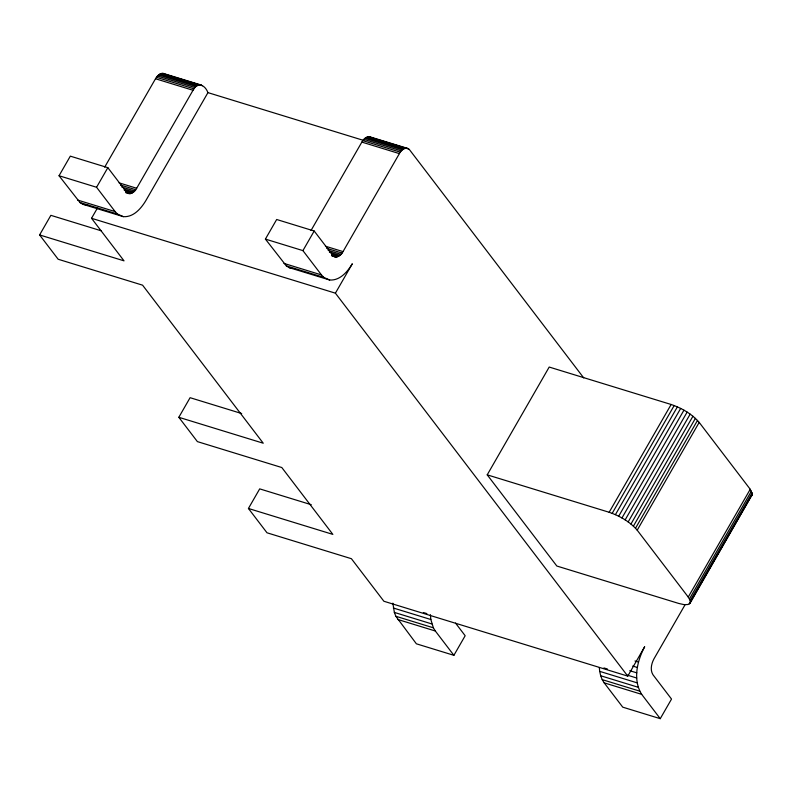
<?xml version="1.0" encoding="UTF-8"?>
<svg xmlns="http://www.w3.org/2000/svg" width="792" height="792" viewBox="0 0 792 792"><rect width="100%" height="100%" fill="white"/><g stroke="black" fill="none" stroke-linecap="round" stroke-linejoin="round"><path stroke-width="1.19" d="M685.189 604.553L653.954 658.875C651.43 663.597 649.945 669.923 652.964 674.754L671.527 699.069L660.251 718.671L641.688 694.356C632.64 679.863 637.105 660.884 644.678 646.717L627.769 676.12L383.892 601.257L351.41 558.707L266.993 532.788L248.431 508.474L259.697 488.872L311.286 504.712M690.119 603.098L690.198 600.534L688.248 597.059L637.204 530.194C629.888 521.651 619.691 515.899 609.157 512.276L487.219 474.844L549.202 367.052L671.141 404.484C681.674 408.108 691.871 413.86 699.188 422.403L750.232 489.268L752.4 494.158L690.119 603.098L688.02 604.514L684.11 604.643L678.774 603.454L556.835 566.023L487.219 474.844M207.94 92.624L145.956 200.416C141.174 208.425 133.571 217.424 123.295 216.652L82.744 204.257L80.002 202.554L59.044 175.745L70.32 156.153L107.841 167.666L126.403 191.981C129.68 196.07 135.036 191.812 136.679 188.258L193.02 90.268C197.257 81.893 204.712 84.289 207.94 92.624L363.785 140.471M241.679 413.533L190.09 397.693L178.824 417.295L263.241 443.213L142.58 285.17L58.163 259.251L39.6 234.937L50.866 215.335L101.287 230.819M104.673 167.161L155.509 78.754C157.143 75.2 162.499 70.943 165.775 75.032M123.295 216.652L117.513 214.068L115.127 211.583L96.565 187.268L107.841 167.666M39.6 234.937L124.017 260.845L91.535 218.295L97.574 207.801M627.769 676.12L335.402 293.169L352.311 263.766C347.53 271.765 339.926 280.774 329.65 280.002L289.1 267.607L286.348 265.904L265.399 239.095L276.675 219.493L314.196 231.016L332.759 255.331C336.036 259.42 341.392 255.153 343.025 251.608L399.376 153.618C401.009 150.064 406.375 145.807 409.652 149.896L583.734 377.923M311.018 230.502L361.855 142.095C363.498 138.55 368.854 134.293 372.131 138.382M329.65 280.002L323.869 277.418L321.483 274.933L302.92 250.619L314.196 231.016M392.862 603.158L394.347 612.414L395.852 616.275L416.384 643.807L453.895 655.321L465.171 635.728L455.519 623.076M609.157 512.276L671.141 404.484M612.206 513.325L674.19 405.534M615.414 514.652L677.398 406.86M618.691 516.216L680.674 408.425M621.958 517.978L683.942 410.187M625.145 519.908L687.129 412.117M628.165 521.948L690.149 414.157M630.947 524.047L692.921 416.255M633.412 526.155L695.396 418.364M635.521 528.214L697.504 420.423M637.204 530.194L699.188 422.403M688.248 597.059L750.232 489.268M689.466 598.891L751.45 491.099M690.198 600.534L752.182 492.743M689.317 603.969L752.4 494.158M751.301 496.178L752.103 495.307M87.942 205.158L82.744 204.257M289.1 267.607L292.129 268.488M163.063 73.339L201.594 85.15M369.418 136.689L407.939 148.5M161.974 73.329L202.505 85.714M368.329 136.679L408.86 149.064M160.845 73.606L198.366 85.12M367.201 136.947L404.722 148.47M159.707 74.151L197.218 85.675M366.053 137.501L403.573 149.015M158.568 74.963L196.089 86.486M364.924 138.313L402.445 149.827M157.469 76.022L194.99 87.536M363.825 139.372L401.346 150.886M156.44 77.289L193.961 88.813M362.795 140.639L400.316 152.163M155.509 78.754L193.02 90.268M361.855 142.095L399.376 153.618M119.087 182.863L136.679 188.258M325.443 246.213L343.025 251.608M120.493 185.041L135.739 189.724M326.849 248.391L342.094 253.064M121.81 187.031L134.709 190.991M328.165 250.381L341.065 254.341M124.235 189.169L133.61 192.05M329.413 252.153L339.966 255.4M124.265 190.337L132.472 192.862M331.798 254.044L338.827 256.212M125.473 191.615L131.333 193.406M331.828 254.955L337.689 256.757M126.69 192.605L130.205 193.684M331.868 255.588L336.56 257.034M125.76 192.664L129.116 193.674M331.957 255.945L335.471 257.024M59.044 175.745L96.565 187.268M265.399 239.095L302.92 250.619M77.606 200.059L115.127 211.583M283.962 263.409L321.483 274.933M80.002 202.554L117.513 214.068M286.348 265.904L323.869 277.418M91.535 218.295L335.402 293.169M248.431 508.474L332.848 534.392L281.803 467.527L197.386 441.609L178.824 417.295M634.996 660.973L638.52 662.053M632.709 666.042L637.392 667.488M629.759 670.695L636.798 672.853M423.344 612.513L426.868 613.592M603.91 667.943L607.424 669.022M627.353 675.14L636.738 678.021M393.337 608.009L430.858 619.522L433.363 627.799L435.333 631.006L453.895 655.321M599.336 667.715L599.692 671.359L637.213 682.872M394.347 612.414L431.858 623.938M599.692 671.359L600.702 675.764L638.213 687.278M395.852 616.275L433.363 627.799M600.702 675.764L602.207 679.625L639.718 691.139M397.822 619.492L435.333 631.006M602.207 679.625L604.177 682.843L641.688 694.356M660.251 718.671L622.74 707.157L604.177 682.843M430.383 614.671L430.858 619.522"/></g></svg>
